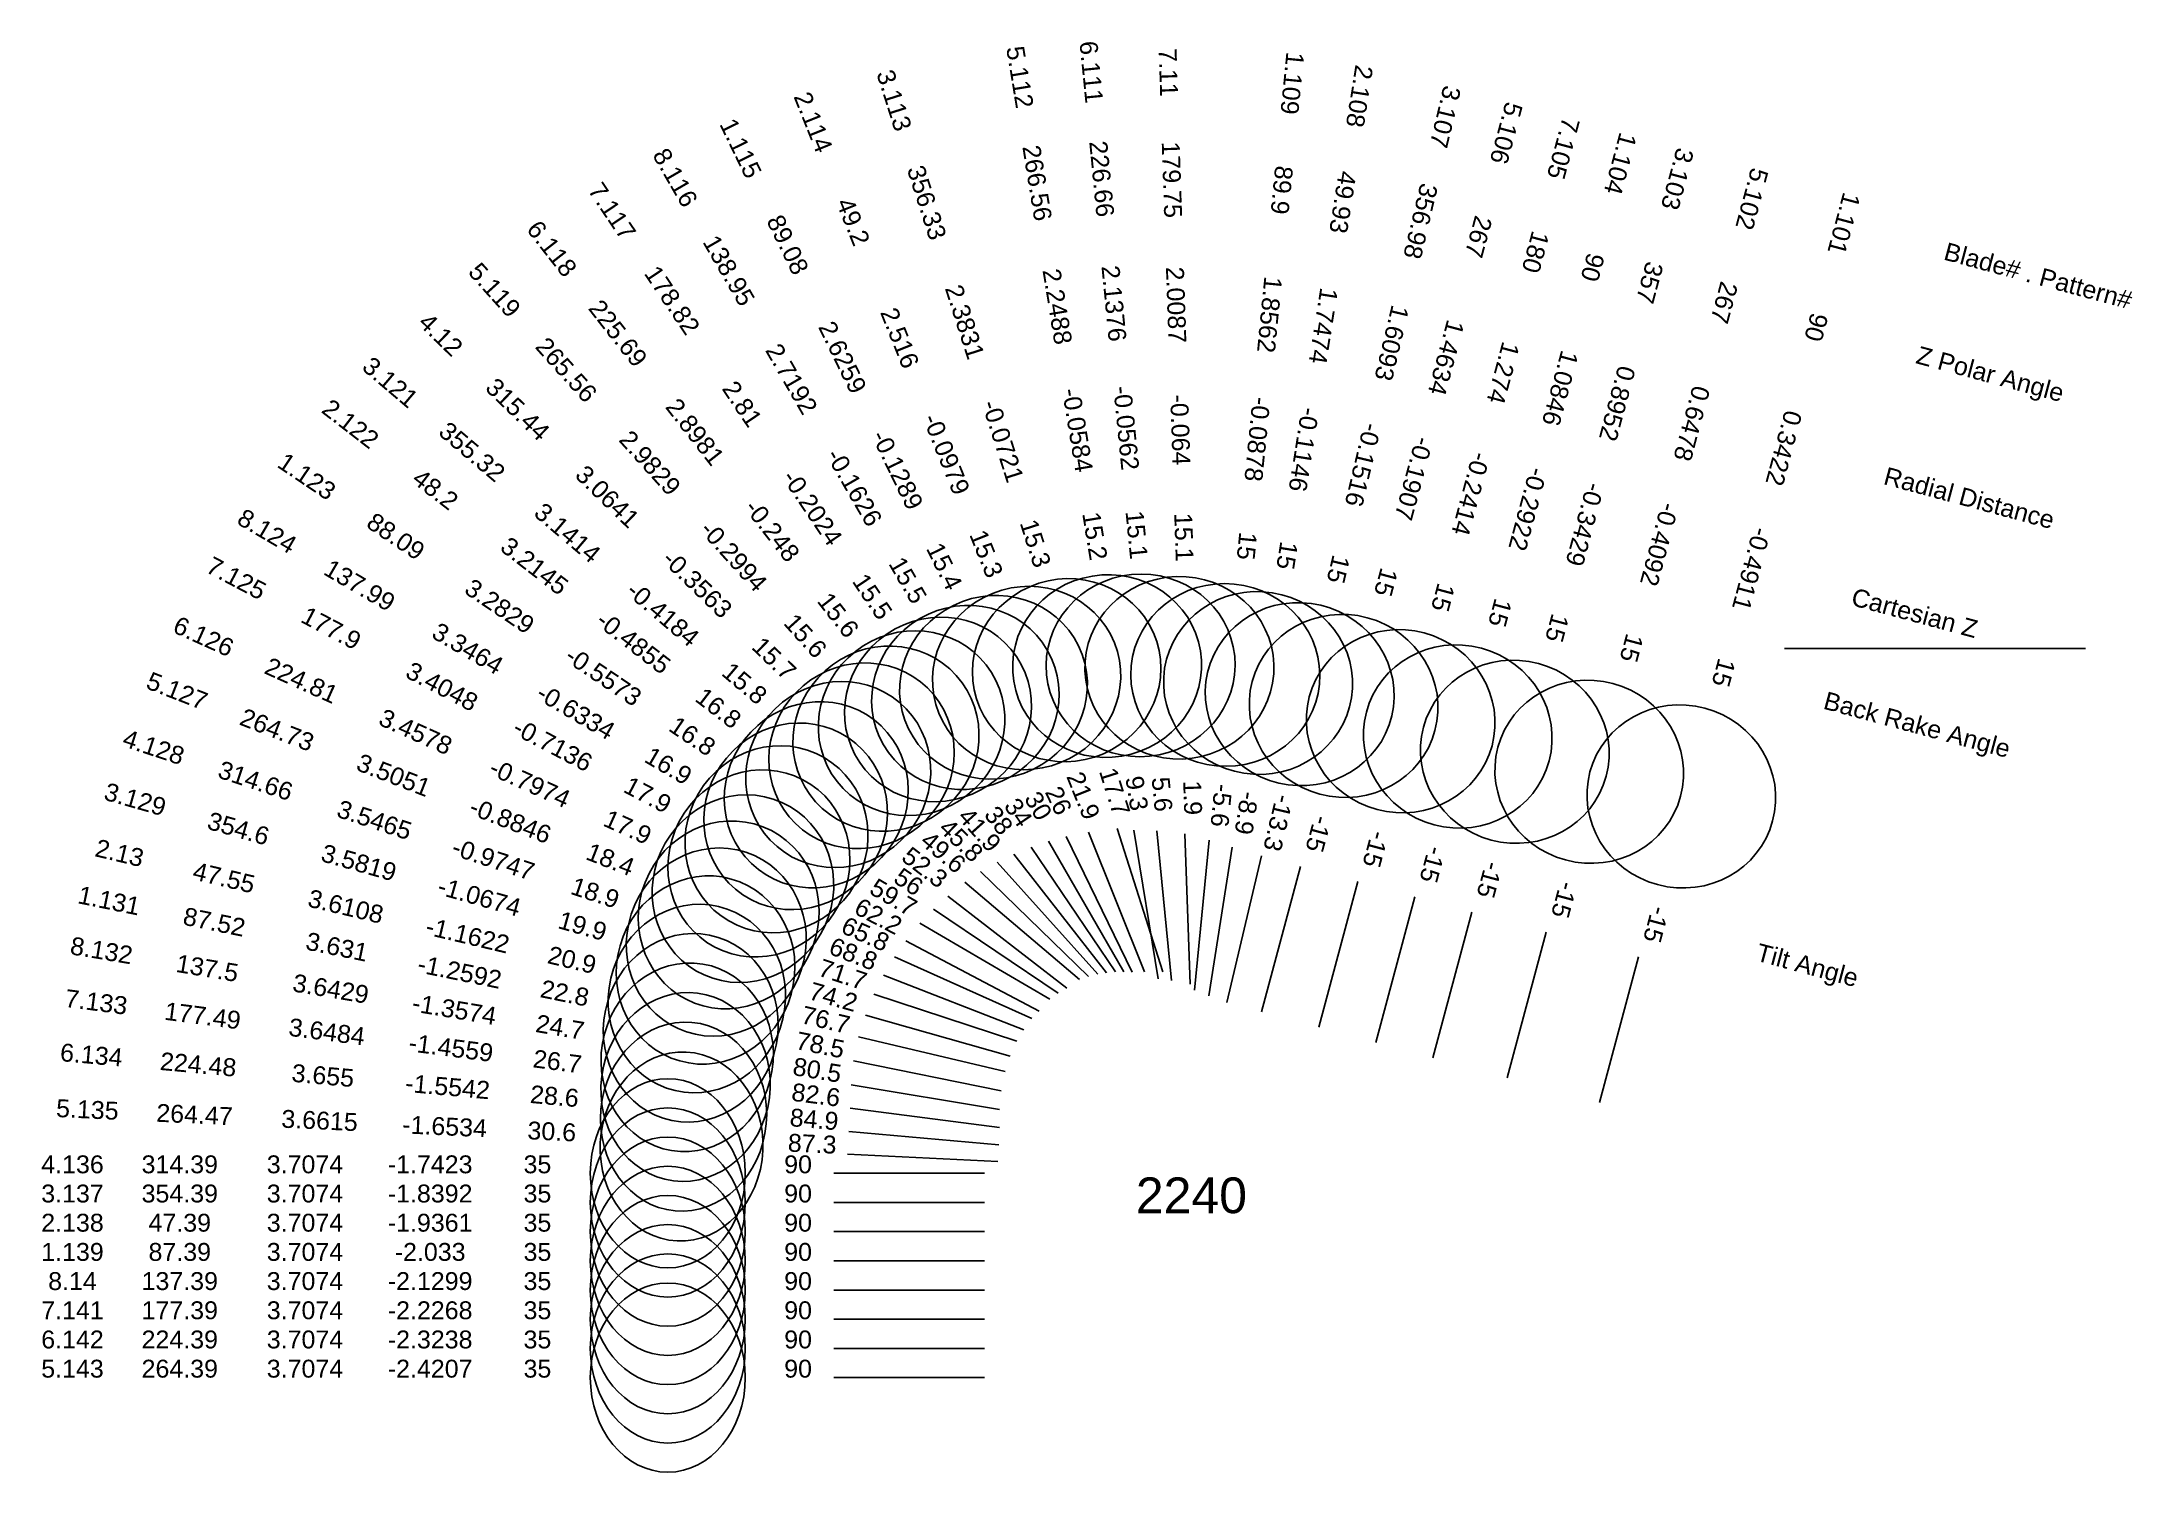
# Model space of a CAD drawing. Header units: inches. Extents: x 30.21 to 37.15, y 15.27 to 20.01.
import ezdxf
from ezdxf.enums import TextEntityAlignment as Align

# ---------------------------------------------------------------- set-up
doc = ezdxf.new("R2010")
doc.units = ezdxf.units.IN
doc.header["$MEASUREMENT"] = 0
for name, color, linetype, true_color in [('Blade_1', 30, 'Continuous', 0xff7f00), ('Blade_2', 7, 'Continuous', 0xcccc00), ('Blade_3', 7, 'Continuous', 0x00cc00), ('Blade_4', 7, 'Continuous', 0x00cccc), ('Blade_5', 7, 'Continuous', 0x0066cc), ('Blade_6', 190, 'Continuous', 0x7f00ff), ('Blade_7', 7, 'Continuous', 0xcc00cc), ('Blade_8', 7, 'Continuous', 0xcc0000)]:
    doc.layers.add(name, color=color, linetype=linetype, true_color=true_color)
doc.styles.get("Standard").update_dxf_attribs({"font": 'arial.ttf'})

msp = doc.modelspace()

# ---------------------------------------------------------------- linework, layer by layer
msp.add_line((36, 18), (37, 18))
at = {"layer": 'Blade_1'}
for p, q in [((33.6157, 17.3753), (33.8347, 16.9259)), ((34.0899, 17.3633), (34.0411, 16.8657)), ((34.7727, 17.1751), (34.6432, 16.6921)), ((33.1745, 17.1346), (33.5892, 16.8552)), ((35.5151, 16.9762), (35.3857, 16.4932)), ((32.9095, 16.6311), (33.3995, 16.5316)), ((32.8441, 15.967), (33.3441, 15.967))]:
    msp.add_line(p, q, dxfattribs=at)
for centre, major_axis, ratio in [((33.3741, 17.8711), (0.2823, 0.1375), 0.964072), ((34.1438, 17.9122), (0.3125, -0.0307), 0.965735), ((34.9154, 17.7078), (0.3033, -0.0813), 0.965926), ((35.6578, 17.5089), (0.3033, -0.0813), 0.965926), ((32.7171, 17.4427), (0.1754, 0.2604), 0.957183), ((32.369, 16.7408), (0.0625, 0.3077), 0.921865), ((32.2926, 15.967), (0, 0.314), 0.819152)]:
    msp.add_ellipse(centre, major_axis=major_axis, ratio=ratio, dxfattribs=at)
at = {"layer": 'Blade_2'}
for p, q in [((33.6893, 17.3903), (33.8755, 16.9262)), ((34.1668, 17.3406), (34.089, 16.8467)), ((33.222, 17.1774), (33.6177, 16.8718)), ((32.9259, 16.711), (33.4125, 16.596)), ((32.8441, 16.0639), (33.3441, 16.0639))]:
    msp.add_line(p, q, dxfattribs=at)
for centre, major_axis, ratio in [((33.484, 17.9021), (0.2914, 0.1169), 0.964344), ((34.2526, 17.8854), (0.3102, -0.0488), 0.965801), ((32.7855, 17.5145), (0.1919, 0.2485), 0.957456), ((32.3892, 16.8378), (0.0722, 0.3056), 0.934389), ((32.2926, 16.0639), (0, 0.314), 0.819152)]:
    msp.add_ellipse(centre, major_axis=major_axis, ratio=ratio, dxfattribs=at)
at = {"layer": 'Blade_3'}
for p, q in [((33.7845, 17.4025), (33.9365, 16.9262)), ((34.2638, 17.3117), (34.1488, 16.8251)), ((33.2789, 17.2245), (33.6599, 16.9008)), ((34.9621, 17.1244), (34.8326, 16.6414)), ((32.9487, 16.7824), (33.4299, 16.6463)), ((32.8441, 16.1608), (33.3441, 16.1608))]:
    msp.add_line(p, q, dxfattribs=at)
for centre, major_axis, ratio in [((33.6169, 17.9279), (0.2991, 0.0955), 0.964602), ((34.3907, 17.8484), (0.3056, -0.0722), 0.965897), ((35.1048, 17.6571), (0.3033, -0.0813), 0.965926), ((32.8586, 17.5816), (0.2033, 0.2393), 0.962367), ((32.4181, 16.9326), (0.0855, 0.3021), 0.940304), ((32.2926, 16.1608), (0, 0.314), 0.819152)]:
    msp.add_ellipse(centre, major_axis=major_axis, ratio=ratio, dxfattribs=at)
at = {"layer": 'Blade_4'}
for p, q in [((33.3314, 17.2594), (33.69, 16.9109)), ((32.9772, 16.8525), (33.452, 16.6958)), ((32.8441, 16.2577), (33.3441, 16.2577))]:
    msp.add_line(p, q, dxfattribs=at)
for centre, major_axis, ratio in [((32.9359, 17.6437), (0.2188, 0.2252), 0.96265), ((32.4535, 17.0253), (0.0984, 0.2982), 0.94595), ((32.2926, 16.2577), (0, 0.314), 0.819152)]:
    msp.add_ellipse(centre, major_axis=major_axis, ratio=ratio, dxfattribs=at)
at = {"layer": 'Blade_5'}
for p, q in [((33.8401, 17.3973), (33.9206, 16.9038)), ((33.3858, 17.2904), (33.72, 16.9186)), ((34.3939, 17.2766), (34.2644, 16.7936)), ((35.2095, 17.0581), (35.08, 16.5751)), ((33.0089, 16.9156), (33.4749, 16.7344)), ((32.8894, 16.3206), (33.3888, 16.297)), ((32.8441, 15.5793), (33.3441, 15.5793))]:
    msp.add_line(p, q, dxfattribs=at)
for centre, major_axis, ratio in [((33.7512, 17.9416), (0.3099, 0.0506), 0.965064), ((34.5366, 17.8093), (0.3033, -0.0813), 0.965926), ((33.0171, 17.7006), (0.2335, 0.2099), 0.962935), ((35.3522, 17.5908), (0.3033, -0.0813), 0.965926), ((32.4949, 17.1154), (0.1138, 0.2927), 0.948784), ((32.3385, 16.3466), (0.0148, 0.3137), 0.860927), ((32.2926, 15.5793), (0, 0.314), 0.819152)]:
    msp.add_ellipse(centre, major_axis=major_axis, ratio=ratio, dxfattribs=at)
at = {"layer": 'Blade_6'}
for p, q in [((33.9162, 17.3949), (33.965, 16.8973)), ((33.4415, 17.3175), (33.7494, 16.9235)), ((33.0452, 16.9764), (33.5012, 16.7714)), ((32.8943, 16.3969), (33.3923, 16.3525)), ((32.8441, 15.6762), (33.3441, 15.6762))]:
    msp.add_line(p, q, dxfattribs=at)
for centre, major_axis, ratio in [((33.8624, 17.9438), (0.3125, 0.0307), 0.965271), ((33.1019, 17.752), (0.2474, 0.1934), 0.963232), ((32.5422, 17.2026), (0.1288, 0.2864), 0.951543), ((32.345, 16.4458), (0.0279, 0.3128), 0.877783), ((32.2926, 15.6762), (0, 0.314), 0.819152)]:
    msp.add_ellipse(centre, major_axis=major_axis, ratio=ratio, dxfattribs=at)
at = {"layer": 'Blade_7'}
for p, q in [((34.0098, 17.3848), (34.0266, 16.8851)), ((33.4988, 17.3407), (33.7787, 16.9264)), ((34.5833, 17.2259), (34.4538, 16.7429)), ((33.0832, 17.0294), (33.5256, 16.7964)), ((32.8986, 16.4735), (33.3944, 16.4095)), ((32.8441, 15.7732), (33.3441, 15.7732))]:
    msp.add_line(p, q, dxfattribs=at)
for centre, major_axis, ratio in [((33.9913, 17.936), (0.3138, 0.0105), 0.965449), ((33.19, 17.7976), (0.2602, 0.1758), 0.963514), ((34.726, 17.7586), (0.3033, -0.0813), 0.965926), ((32.5952, 17.2864), (0.1463, 0.2778), 0.951773), ((32.3516, 16.5441), (0.0402, 0.3114), 0.893554), ((32.2926, 15.7732), (0, 0.314), 0.819152)]:
    msp.add_ellipse(centre, major_axis=major_axis, ratio=ratio, dxfattribs=at)
at = {"layer": 'Blade_8'}
for p, q in [((33.5567, 17.3599), (33.8069, 16.927)), ((33.1297, 17.0883), (33.5614, 16.8359)), ((32.901, 16.5517), (33.3942, 16.4693)), ((32.8441, 15.8701), (33.3441, 15.8701))]:
    msp.add_line(p, q, dxfattribs=at)
for centre, major_axis, ratio in [((33.2808, 17.8374), (0.2719, 0.1571), 0.963802), ((32.6536, 17.3666), (0.1585, 0.2711), 0.956932), ((32.3571, 16.6426), (0.0517, 0.3097), 0.908254), ((32.2926, 15.8701), (0, 0.314), 0.819152)]:
    msp.add_ellipse(centre, major_axis=major_axis, ratio=ratio, dxfattribs=at)

# ---------------------------------------------------------------- texts
for s, height, p in [('Blade# . Pattern#', 0.059375, (36.533, 19.3206)), ('Z Polar Angle', 0.059375, (36.4408, 18.9765)), ('Radial Distance', 0.059375, (36.3332, 18.575)), ('Cartesian Z', 0.059375, (36.2257, 18.1736)), ('Back Rake Angle', 0.059375, (36.1335, 17.8295)), ('Tilt Angle', 0.05937, (35.9095, 16.9934))]:
    msp.add_text(s, height=height, rotation=345).set_placement(p, align=Align.MIDDLE_LEFT)
msp.add_text('2240', height=0.11875).set_placement((34.0312, 16.1845), align=Align.MIDDLE_CENTER)
at = {"layer": 'Blade_1'}
for s, rotation, p in [('1.109', 264.39655, (34.3368, 19.8793)), ('1.115', 295.97941, (32.5083, 19.6479)), ('1.104', 255, (35.427, 19.617)), ('89.9', 264.39655, (34.302, 19.5247)), ('1.101', 255, (36.1694, 19.4181)), ('89.08', 295.97941, (32.6643, 19.3276)), ('90', 255, (35.3347, 19.2728)), ('1.8562', 264.39655, (34.2614, 19.1111)), ('90', 255, (36.0772, 19.0739)), ('2.6259', 295.97941, (32.8464, 18.954)), ('1.0846', 255, (35.2272, 18.8714)), ('-0.0878', 264.39655, (34.2208, 18.6974)), ('0.3422', 255, (35.9696, 18.6725)), ('-0.1289', 295.97941, (33.0285, 18.5804)), ('1.123', 326.03516, (31.0778, 18.5469)), ('-0.2922', 255, (35.1196, 18.4699)), ('88.09', 326.03516, (31.3733, 18.3479)), ('-0.4911', 255, (35.862, 18.271)), ('15.4', 295.97941, (33.1845, 18.2601)), ('15', 264.39655, (34.186, 18.3429)), ('3.2829', 326.03516, (31.718, 18.1157)), ('15', 255, (35.0274, 18.1258)), ('-0.5573', 326.03516, (32.0627, 17.8835)), ('15', 255, (35.7698, 17.9269)), ('16.8', 326.03516, (32.3582, 17.6845)), ('26', 295.97941, (33.5637, 17.4821)), ('-5.6', 264.39655, (34.1015, 17.4815)), ('-15', 255, (34.8034, 17.2898)), ('56', 326.03516, (33.076, 17.2009)), ('1.131', 348.52241, (30.432, 17.1341)), ('87.52', 348.52241, (30.7811, 17.0632)), ('-15', 255, (35.5458, 17.0909)), ('3.631', 348.52241, (31.1885, 16.9805)), ('-1.2592', 348.52241, (31.5958, 16.8978)), ('22.8', 348.52241, (31.9449, 16.8269)), ('78.5', 348.52241, (32.7931, 16.6547)), ('1.139', 359.99999, (30.3161, 15.967)), ('87.39', 359.99999, (30.6723, 15.967)), ('3.7074', 359.99999, (31.088, 15.967)), ('-2.033', 359.99999, (31.5036, 15.967)), ('35', 359.99999, (31.8598, 15.967)), ('90', 359.99999, (32.7253, 15.967))]:
    msp.add_text(s, height=0.05937, rotation=rotation, dxfattribs=at).set_placement(p, align=Align.CENTER)
at = {"layer": 'Blade_2'}
for s, rotation, p in [('2.108', 261.05036, (34.5601, 19.8378)), ('2.114', 291.86036, (32.7481, 19.7365)), ('49.93', 261.05036, (34.5047, 19.4859)), ('49.2', 291.86036, (32.8807, 19.4058)), ('1.7474', 261.05036, (34.44, 19.0754)), ('2.516', 291.86036, (33.0355, 19.0201)), ('2.122', 322.32124, (31.2212, 18.7226)), ('-0.0979', 291.86036, (33.1902, 18.6344)), ('-0.1146', 261.05036, (34.3753, 18.6648)), ('48.2', 322.32124, (31.5031, 18.5048)), ('3.2145', 322.32124, (31.8321, 18.2508)), ('15.3', 291.86036, (33.3229, 18.3037)), ('15', 261.05036, (34.3199, 18.3129)), ('-0.4855', 322.32124, (32.161, 17.9968)), ('16.8', 322.32124, (32.443, 17.779)), ('21.9', 291.86036, (33.6451, 17.5005)), ('-8.9', 261.05036, (34.1853, 17.4579)), ('2.13', 346.70522, (30.4657, 17.2923)), ('47.55', 346.70522, (30.8124, 17.2104)), ('52.3', 322.32124, (33.128, 17.25)), ('3.6108', 346.70522, (31.2168, 17.1148)), ('-1.1622', 346.70522, (31.6213, 17.0192)), ('20.9', 346.70522, (31.968, 16.9373)), ('76.7', 346.70522, (32.8103, 16.7383)), ('2.138', 359.99999, (30.3161, 16.0639)), ('47.39', 359.99999, (30.6723, 16.0639)), ('3.7074', 359.99999, (31.088, 16.0639)), ('-1.9361', 359.99999, (31.5036, 16.0639)), ('35', 359.99999, (31.8598, 16.0639)), ('90', 359.99999, (32.7253, 16.0639))]:
    msp.add_text(s, height=0.05937, rotation=rotation, dxfattribs=at).set_placement(p, align=Align.CENTER)
at = {"layer": 'Blade_3'}
for s, rotation, p in [('3.113', 287.69694, (33.0161, 19.8109)), ('3.107', 256.69957, (34.8454, 19.7719)), ('3.103', 255, (35.6164, 19.5663)), ('356.33', 287.69694, (33.1244, 19.4715)), ('356.98', 256.69957, (34.7634, 19.4252)), ('357', 255, (35.5241, 19.2221)), ('2.3831', 287.69694, (33.2507, 19.0755)), ('1.6093', 256.69957, (34.6678, 19.0207)), ('3.121', 319.64686, (31.3524, 18.8614)), ('0.8952', 255, (35.4166, 18.8207)), ('-0.0721', 287.69694, (33.3771, 18.6796)), ('355.32', 319.64686, (31.6238, 18.6307)), ('-0.1516', 256.69957, (34.5722, 18.6162)), ('-0.3429', 255, (35.309, 18.4192)), ('3.1414', 319.64686, (31.9406, 18.3616)), ('15.3', 287.69694, (33.4853, 18.3402)), ('15', 256.69957, (34.4903, 18.2695)), ('-0.4184', 319.64686, (32.2573, 18.0925)), ('15', 255, (35.2168, 18.0751)), ('15.8', 319.64686, (32.5288, 17.8618)), ('17.7', 287.69694, (33.7484, 17.5156)), ('3.129', 344.19803, (30.5163, 17.4708)), ('-13.3', 256.69957, (34.2911, 17.4273)), ('354.6', 344.19803, (30.8591, 17.3738)), ('49.6', 319.64686, (33.1884, 17.3014)), ('3.5819', 344.19803, (31.259, 17.2606)), ('-15', 255, (34.9928, 17.2391)), ('-1.0674', 344.19803, (31.6589, 17.1475)), ('19.9', 344.19803, (32.0017, 17.0504)), ('74.2', 344.19803, (32.8345, 16.8148)), ('3.137', 359.99999, (30.3161, 16.1608)), ('354.39', 359.99999, (30.6723, 16.1608)), ('3.7074', 359.99999, (31.088, 16.1608)), ('-1.8392', 359.99999, (31.5036, 16.1608)), ('35', 359.99999, (31.8598, 16.1608)), ('90', 359.99999, (32.7253, 16.1608))]:
    msp.add_text(s, height=0.05937, rotation=rotation, dxfattribs=at).set_placement(p, align=Align.CENTER)
at = {"layer": 'Blade_4'}
for s, rotation, p in [('4.12', 315.82331, (31.5184, 19.0211)), ('315.44', 315.82331, (31.7739, 18.7728)), ('3.0641', 315.82331, (32.0719, 18.4832)), ('-0.3563', 315.82331, (32.37, 18.1935)), ('15.7', 315.82331, (32.6255, 17.9453)), ('4.128', 341.7383, (30.5765, 17.6446)), ('314.66', 341.7383, (30.9148, 17.533)), ('3.5465', 341.7383, (31.3095, 17.4028)), ('45.8', 315.82331, (33.2463, 17.3421)), ('-0.9747', 341.7383, (31.7042, 17.2725)), ('18.9', 341.7383, (32.0425, 17.1609)), ('71.7', 341.7383, (32.8644, 16.8897)), ('4.136', 359.99999, (30.3161, 16.2577)), ('314.39', 359.99999, (30.6723, 16.2577)), ('3.7074', 359.99999, (31.088, 16.2577)), ('-1.7423', 359.99999, (31.5036, 16.2577)), ('35', 359.99999, (31.8598, 16.2577)), ('90', 359.99999, (32.7253, 16.2577))]:
    msp.add_text(s, height=0.05937, rotation=rotation, dxfattribs=at).set_placement(p, align=Align.CENTER)
at = {"layer": 'Blade_5'}
for s, rotation, p in [('5.112', 279.27388, (33.4327, 19.8923)), ('5.106', 255, (35.0482, 19.7185)), ('266.56', 279.27388, (33.4901, 19.5407)), ('5.102', 255, (35.8638, 19.5)), ('267', 255, (34.9559, 19.3743)), ('5.119', 311.94905, (31.6959, 19.1706)), ('2.2488', 279.27388, (33.5571, 19.1305)), ('267', 255, (35.7715, 19.1558)), ('1.4634', 255, (34.8484, 18.9729)), ('265.56', 311.94905, (31.934, 18.9056)), ('-0.0584', 279.27388, (33.624, 18.7203)), ('0.6478', 255, (35.664, 18.7544)), ('2.9829', 311.94905, (32.2118, 18.5965)), ('-0.1907', 255, (34.7408, 18.5714)), ('-0.4092', 255, (35.5564, 18.3529)), ('-0.2994', 311.94905, (32.4897, 18.2874)), ('15.2', 279.27388, (33.6815, 18.3687)), ('15', 255, (34.6486, 18.2273)), ('15.6', 311.94905, (32.7278, 18.0225)), ('15', 255, (35.4642, 18.0088)), ('5.127', 338.75503, (30.6527, 17.8316)), ('264.73', 338.75503, (30.9848, 17.7025)), ('3.5051', 338.75503, (31.3721, 17.5519)), ('9.3', 279.27388, (33.8209, 17.5145)), ('-0.8846', 338.75503, (31.7595, 17.4013)), ('41.9', 311.94905, (33.3064, 17.3787)), ('-15', 255, (34.4246, 17.3913)), ('18.4', 338.75503, (32.0915, 17.2722)), ('-15', 255, (35.2402, 17.1728)), ('68.8', 338.75503, (32.8982, 16.9586)), ('5.135', 357.29674, (30.3642, 16.4398)), ('264.47', 357.29674, (30.72, 16.423)), ('3.6615', 357.29674, (31.1352, 16.4034)), ('-1.6534', 357.29674, (31.5504, 16.3838)), ('30.6', 357.29674, (31.9062, 16.367)), ('87.3', 357.29674, (32.7708, 16.3262)), ('5.143', 359.99999, (30.3161, 15.5793)), ('264.39', 359.99999, (30.6723, 15.5793)), ('3.7074', 359.99999, (31.088, 15.5793)), ('-2.4207', 359.99999, (31.5036, 15.5793)), ('35', 359.99999, (31.8598, 15.5793)), ('90', 359.99999, (32.7253, 15.5793))]:
    msp.add_text(s, height=0.05937, rotation=rotation, dxfattribs=at).set_placement(p, align=Align.CENTER)
at = {"layer": 'Blade_6'}
for s, rotation, p in [('6.111', 275.60167, (33.6695, 19.9109)), ('226.66', 275.60167, (33.7042, 19.5563)), ('6.118', 308.00759, (31.8848, 19.3093)), ('2.1376', 275.60167, (33.7448, 19.1427)), ('225.69', 308.00759, (32.1042, 19.0286)), ('2.8981', 308.00759, (32.3601, 18.7012)), ('-0.0562', 275.60167, (33.7854, 18.729)), ('-0.248', 308.00759, (32.6161, 18.3737)), ('15.1', 275.60167, (33.8202, 18.3745)), ('15.6', 308.00759, (32.8354, 18.093)), ('6.126', 335.79133, (30.7395, 18.0131)), ('224.81', 335.79133, (31.0644, 17.867)), ('3.4578', 335.79133, (31.4435, 17.6966)), ('-0.7974', 335.79133, (31.8226, 17.5261)), ('5.6', 275.60167, (33.9046, 17.5131)), ('17.9', 335.79133, (32.1475, 17.3801)), ('38', 308.00759, (33.3684, 17.411)), ('65.8', 335.79133, (32.9369, 17.0251)), ('6.134', 354.9088, (30.3763, 16.6212)), ('224.48', 354.9088, (30.7311, 16.5896)), ('3.655', 354.9088, (31.1451, 16.5527)), ('-1.5542', 354.9088, (31.5591, 16.5158)), ('28.6', 354.9088, (31.9139, 16.4842)), ('84.9', 354.9088, (32.776, 16.4074)), ('6.142', 359.99999, (30.3161, 15.6762)), ('224.39', 359.99999, (30.6723, 15.6762)), ('3.7074', 359.99999, (31.088, 15.6762)), ('-2.3238', 359.99999, (31.5036, 15.6762)), ('35', 359.99999, (31.8598, 15.6762)), ('90', 359.99999, (32.7253, 15.6762))]:
    msp.add_text(s, height=0.05937, rotation=rotation, dxfattribs=at).set_placement(p, align=Align.CENTER)
at = {"layer": 'Blade_7'}
for s, rotation, p in [('7.11', 271.92307, (33.925, 19.9114)), ('7.105', 255, (35.2376, 19.6678)), ('179.75', 271.92307, (33.9369, 19.5553)), ('7.117', 304.04977, (32.0833, 19.4352)), ('180', 255, (35.1453, 19.3236)), ('178.82', 304.04977, (32.2828, 19.1401)), ('2.0087', 271.92307, (33.9509, 19.1399)), ('1.274', 255, (35.0378, 18.9222)), ('2.81', 304.04977, (32.5155, 18.7957)), ('-0.064', 271.92307, (33.9648, 18.7246)), ('-0.2414', 255, (34.9302, 18.5207)), ('-0.2024', 304.04977, (32.7482, 18.4513)), ('15.1', 271.92307, (33.9768, 18.3685)), ('7.125', 332.22748, (30.8464, 18.2074)), ('15.5', 304.04977, (32.9477, 18.1562)), ('15', 255, (34.838, 18.1766)), ('177.9', 332.22748, (31.1616, 18.0414)), ('3.4048', 332.22748, (31.5293, 17.8477)), ('-0.7136', 332.22748, (31.8971, 17.654)), ('17.9', 332.22748, (32.2123, 17.488)), ('34', 304.04977, (33.4323, 17.439)), ('1.9', 271.92307, (34.0058, 17.5035)), ('-15', 255, (34.614, 17.3406)), ('62.2', 332.22748, (32.9781, 17.0848)), ('7.133', 352.64658, (30.3913, 16.7971)), ('177.49', 352.64658, (30.7447, 16.7515)), ('3.6484', 352.64658, (31.1569, 16.6983)), ('-1.4559', 352.64658, (31.5691, 16.6451)), ('26.7', 352.64658, (31.9224, 16.5995)), ('82.6', 352.64658, (32.7808, 16.4887)), ('7.141', 359.99999, (30.3161, 15.7732)), ('177.39', 359.99999, (30.6723, 15.7732)), ('3.7074', 359.99999, (31.088, 15.7732)), ('-2.2268', 359.99999, (31.5036, 15.7732)), ('35', 359.99999, (31.8598, 15.7732)), ('90', 359.99999, (32.7253, 15.7732))]:
    msp.add_text(s, height=0.05937, rotation=rotation, dxfattribs=at).set_placement(p, align=Align.CENTER)
at = {"layer": 'Blade_8'}
for s, rotation, p in [('8.116', 300.02304, (32.2919, 19.5487)), ('138.95', 300.02304, (32.4701, 19.2403)), ('2.7192', 300.02304, (32.6781, 18.8804)), ('-0.1626', 300.02304, (32.886, 18.5205)), ('8.124', 329.68994, (30.9473, 18.3641)), ('137.99', 329.68994, (31.2548, 18.1843)), ('15.5', 300.02304, (33.0643, 18.2121)), ('3.3464', 329.68994, (31.6136, 17.9745)), ('-0.6334', 329.68994, (31.9724, 17.7648)), ('16.9', 329.68994, (32.28, 17.585)), ('30', 300.02304, (33.4973, 17.4627)), ('59.7', 329.68994, (33.0272, 17.1482)), ('8.132', 350.5143, (30.4076, 16.9683)), ('137.5', 350.5143, (30.759, 16.9096)), ('3.6429', 350.5143, (31.1689, 16.8411)), ('-1.3574', 350.5143, (31.5789, 16.7726)), ('24.7', 350.5143, (31.9303, 16.7139)), ('80.5', 350.5143, (32.7839, 16.5713)), ('8.14', 359.99999, (30.3161, 15.8701)), ('137.39', 359.99999, (30.6723, 15.8701)), ('3.7074', 359.99999, (31.088, 15.8701)), ('-2.1299', 359.99999, (31.5036, 15.8701)), ('35', 359.99999, (31.8598, 15.8701)), ('90', 359.99999, (32.7253, 15.8701))]:
    msp.add_text(s, height=0.05937, rotation=rotation, dxfattribs=at).set_placement(p, align=Align.CENTER)

doc.saveas('drawing.dxf')
